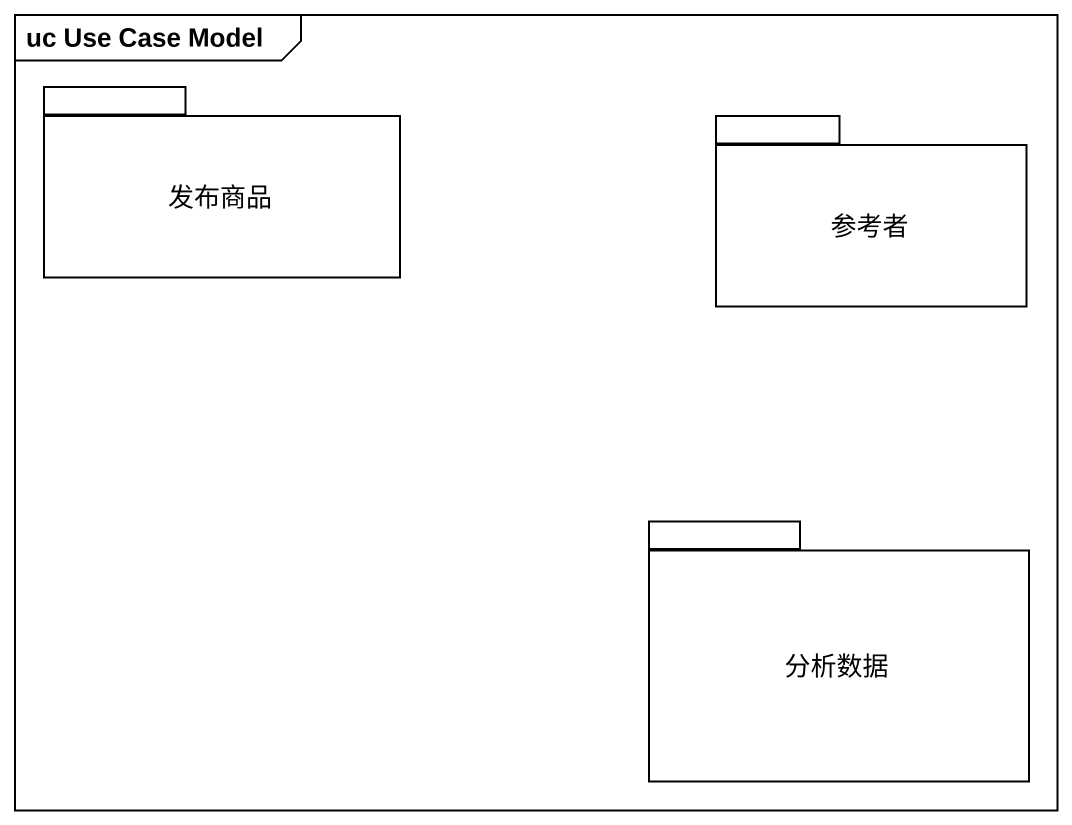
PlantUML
@startuml
mainframe uc Use Case Model
package 发布商品 {
}
package 参考者 {
}
package 分析数据 {
}
@enduml
